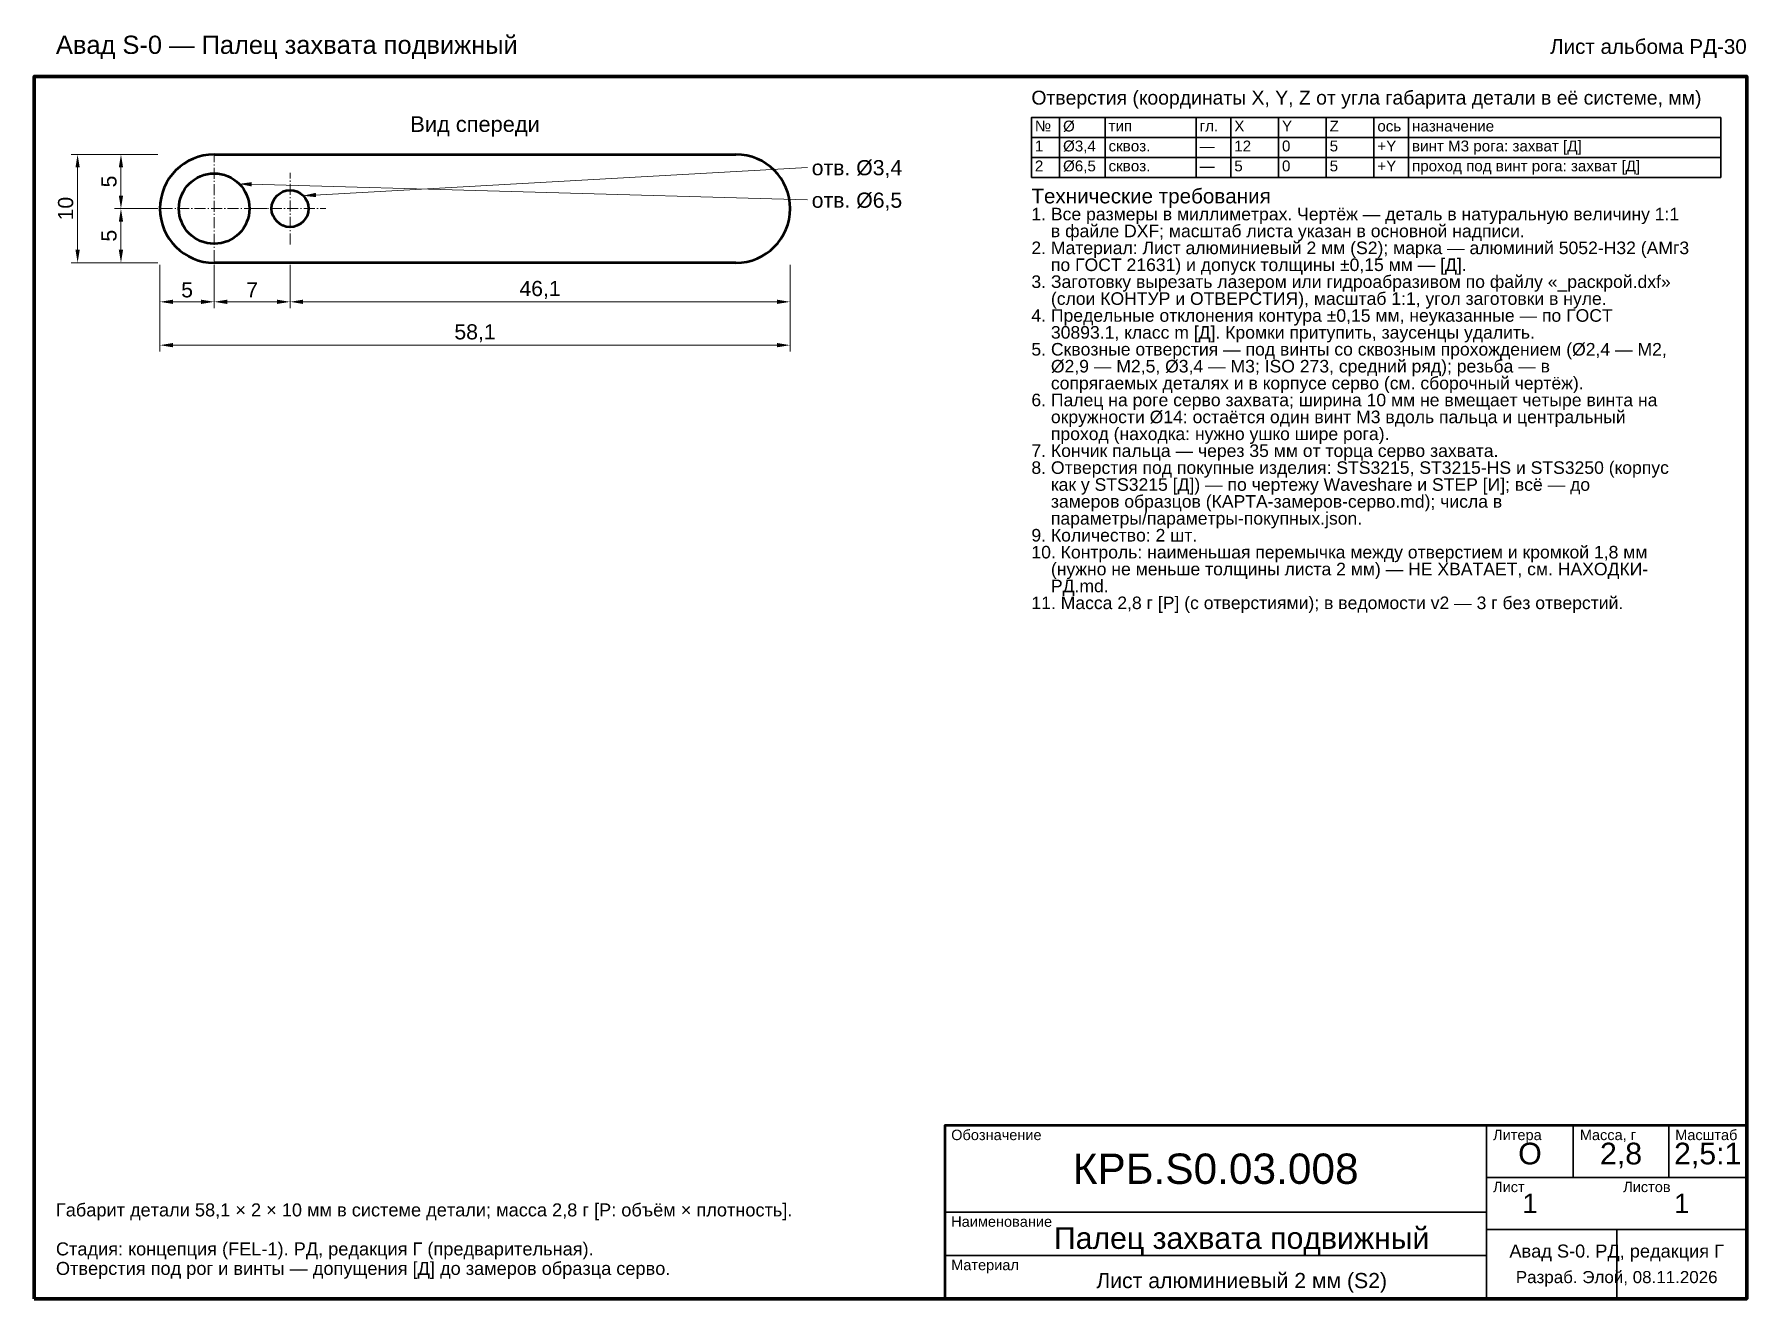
# Model space of a CAD drawing. Header units: millimetres. Extents: x 8 to 166, y 2 to 119.
import ezdxf
from ezdxf.enums import TextEntityAlignment as Align

# ---------------------------------------------------------------- set-up
doc = ezdxf.new("R2010")
doc.units = ezdxf.units.MM
doc.header["$LTSCALE"] = 0.4
doc.linetypes.add('DASHDOT', pattern=[3.556, 2.54, -0.508, 0, -0.508])
for name, color, linetype, lineweight in [('КОНТУР', 7, 'Continuous', 50), ('ОСИ', 1, 'DASHDOT', 18), ('РАЗМЕРЫ', 5, 'Continuous', 18), ('РАМКА', 7, 'Continuous', 70), ('ТАБЛИЦА', 7, 'Continuous', 35), ('ТЕКСТ', 7, 'Continuous', 25)]:
    doc.layers.add(name, color=color, linetype=linetype, lineweight=lineweight)
doc.styles.add('GOST', font='arial.ttf')
doc.dimstyles.new('GOST', dxfattribs={"dimtxt": 1.4, "dimasz": 1.2, "dimexe": 0.6, "dimexo": 0.2, "dimgap": 0.4, "dimtad": 1, "dimdec": 1, "dimtxsty": 'GOST', "dimcen": 2.5, "dimclrd": 5, "dimclre": 5, "dimclrt": 5, "dimazin": 3, "dimtfac": 1, "dimtmove": 0, "dimatfit": 3, "dimlwd": 18, "dimlwe": 18})

msp = doc.modelspace()

# ---------------------------------------------------------------- linework, layer by layer
at = {"layer": 'КОНТУР'}
for p, q in [((24.6, 107.6), (72.74, 107.6)), ((72.74, 97.6), (24.6, 97.6))]:
    msp.add_line(p, q, dxfattribs=at)
for centre, radius in [((24.6, 102.6), 3.25), ((31.6, 102.6), 1.7)]:
    msp.add_circle(centre, radius, dxfattribs=at)
for centre, start, end in [((24.6, 102.6), 90, 270), ((72.74, 102.6), 270, 90)]:
    msp.add_arc(centre, 5, start, end, dxfattribs=at)
at = {"layer": 'ОСИ'}
for p, q in [((24.6, 97.75), (24.6, 107.45)), ((31.6, 99.3), (31.6, 105.9)), ((19.75, 102.6), (29.45, 102.6)), ((28.3, 102.6), (34.9, 102.6))]:
    msp.add_line(p, q, dxfattribs=at)
at = {"layer": 'РАМКА', "lineweight": 70}
msp.add_lwpolyline([(8, 2), (166, 2), (166, 114.8), (8, 114.8), (8, 2)], dxfattribs=at)
at = {"layer": 'ТАБЛИЦА'}
for p, q in [((102.6, 111), (102.6, 105.48)), ((106.8, 111), (106.8, 105.48)), ((115.2, 111), (115.2, 105.48)), ((118.4, 111), (118.4, 105.48)), ((122.8, 111), (122.8, 105.48)), ((127.2, 111), (127.2, 105.48)), ((131.6, 111), (131.6, 105.48)), ((134.8, 111), (134.8, 105.48)), ((100, 109.16), (163.6, 109.16)), ((100, 107.32), (163.6, 107.32)), ((142, 2), (142, 18)), ((150, 13.2), (150, 18)), ((158.8, 13.2), (158.8, 18)), ((142, 13.2), (166, 13.2)), ((92, 10), (142, 10)), ((142, 8.4), (166, 8.4)), ((154, 2), (154, 8.4)), ((92, 6), (142, 6))]:
    msp.add_line(p, q, dxfattribs=at)
at = {"layer": 'ТАБЛИЦА', "lineweight": 35}
msp.add_lwpolyline([(100, 105.48), (163.6, 105.48), (163.6, 111), (100, 111), (100, 105.48)], dxfattribs=at)
at = {"layer": 'ТАБЛИЦА', "lineweight": 50}
msp.add_lwpolyline([(92, 2), (166, 2), (166, 18), (92, 18), (92, 2)], dxfattribs=at)

# ---------------------------------------------------------------- texts
at = {"layer": 'ТЕКСТ', "style": 'GOST'}
for s, height, p in [('Авад S-0 — Палец захвата подвижный', 1.68, (10, 116.88)), ('Отверстия (координаты X, Y, Z от угла габарита детали в её системе, мм)', 1.28, (100, 112.2)), ('№', 1, (100.32, 109.72)), ('Ø', 1, (102.92, 109.72)), ('X', 1, (118.72, 109.72)), ('Y', 1, (123.12, 109.72)), ('Z', 1, (127.52, 109.72)), ('тип', 1, (107.12, 109.72)), ('гл.', 1, (115.52, 109.72)), ('ось', 1, (131.92, 109.72)), ('назначение', 1, (135.12, 109.72)), ('1', 1, (100.32, 107.88)), ('Ø3,4', 1, (102.92, 107.88)), ('сквоз.', 1, (107.12, 107.88)), ('—', 1, (115.52, 107.88)), ('12', 1, (118.72, 107.88)), ('0', 1, (123.12, 107.88)), ('5', 1, (127.52, 107.88)), ('+Y', 1, (131.92, 107.88)), ('винт M3 рога: захват [Д]', 1, (135.12, 107.88)), ('отв. Ø3,4', 1.4, (79.73, 105.68)), ('2', 1, (100.32, 106.04)), ('Ø6,5', 1, (102.92, 106.04)), ('сквоз.', 1, (107.12, 106.04)), ('—', 1, (115.52, 106.04)), ('5', 1, (118.72, 106.04)), ('0', 1, (123.12, 106.04)), ('5', 1, (127.52, 106.04)), ('+Y', 1, (131.92, 106.04)), ('проход под винт рога: захват [Д]', 1, (135.12, 106.04)), ('Технические требования', 1.36, (100, 103.08)), ('отв. Ø6,5', 1.4, (79.73, 102.68)), ('1. Все размеры в миллиметрах. Чертёж — деталь в натуральную величину 1:1', 1.16, (100, 101.52)), ('    в файле DXF; масштаб листа указан в основной надписи.', 1.16, (100, 99.96)), ('2. Материал: Лист алюминиевый 2 мм (S2); марка — алюминий 5052-H32 (АМг3', 1.16, (100, 98.4)), ('    по ГОСТ 21631) и допуск толщины ±0,15 мм — [Д].', 1.16, (100, 96.84)), ('3. Заготовку вырезать лазером или гидроабразивом по файлу «_раскрой.dxf»', 1.16, (100, 95.28)), ('    (слои КОНТУР и ОТВЕРСТИЯ), масштаб 1:1, угол заготовки в нуле.', 1.16, (100, 93.72)), ('4. Предельные отклонения контура ±0,15 мм, неуказанные — по ГОСТ', 1.16, (100, 92.16)), ('    30893.1, класс m [Д]. Кромки притупить, заусенцы удалить.', 1.16, (100, 90.6)), ('5. Сквозные отверстия — под винты со сквозным прохождением (Ø2,4 — M2,', 1.16, (100, 89.04)), ('    Ø2,9 — M2,5, Ø3,4 — M3; ISO 273, средний ряд); резьба — в', 1.16, (100, 87.48)), ('    сопрягаемых деталях и в корпусе серво (см. сборочный чертёж).', 1.16, (100, 85.92)), ('6. Палец на роге серво захвата; ширина 10 мм не вмещает четыре винта на', 1.16, (100, 84.36)), ('    окружности Ø14: остаётся один винт M3 вдоль пальца и центральный', 1.16, (100, 82.8)), ('    проход (находка: нужно ушко шире рога).', 1.16, (100, 81.24)), ('7. Кончик пальца — через 35 мм от торца серво захвата.', 1.16, (100, 79.68)), ('8. Отверстия под покупные изделия: STS3215, ST3215-HS и STS3250 (корпус', 1.16, (100, 78.12)), ('    как у STS3215 [Д]) — по чертежу Waveshare и STEP [И]; всё — до', 1.16, (100, 76.56)), ('    замеров образцов (КАРТА-замеров-серво.md); числа в', 1.16, (100, 75)), ('    параметры/параметры-покупных.json.', 1.16, (100, 73.44)), ('9. Количество: 2 шт.', 1.16, (100, 71.88)), ('10. Контроль: наименьшая перемычка между отверстием и кромкой 1,8 мм', 1.16, (100, 70.32)), ('    (нужно не меньше толщины листа 2 мм) — НЕ ХВАТАЕТ, см. НАХОДКИ-', 1.16, (100, 68.76)), ('    РД.md.', 1.16, (100, 67.2)), ('11. Масса 2,8 г [Р] (с отверстиями); в ведомости v2 — 3 г без отверстий.', 1.16, (100, 65.64)), ('Обозначение', 0.96, (92.6, 16.64)), ('Литера', 0.96, (142.6, 16.64)), ('Масса, г', 0.96, (150.6, 16.64)), ('Масштаб', 0.96, (159.4, 16.64)), ('Лист', 0.96, (142.6, 11.84)), ('Листов', 0.96, (154.6, 11.84)), ('Габарит детали 58,1 × 2 × 10 мм в системе детали; масса 2,8 г [Р: объём × плотность].', 1.2, (10, 9.6)), ('Наименование', 0.96, (92.6, 8.64)), ('Стадия: концепция (FEL-1). РД, редакция Г (предварительная).', 1.2, (10, 6)), ('Отверстия под рог и винты — допущения [Д] до замеров образца серво.', 1.2, (10, 4.2)), ('Материал', 0.96, (92.6, 4.64))]:
    msp.add_text(s, height=height, dxfattribs=at).set_placement(p)
msp.add_text('Лист альбома РД-30', height=1.36, dxfattribs=at).set_placement((166, 116.88), align=Align.RIGHT)
for s, height, p in [('Вид спереди', 1.44, (48.67, 110.4)), ('О', 2, (146, 15.4)), ('2,8', 2, (154.4, 15.4)), ('2,5:1', 2, (162.4, 15.4)), ('КРБ.S0.03.008', 2.8, (117, 14)), ('1', 1.8, (146, 10.8)), ('1', 1.8, (160, 10.8)), ('Палец захвата подвижный', 1.9949, (119.4, 7.6)), ('Авад S-0. РД, редакция Г', 1.2, (154, 6.4)), ('Лист алюминиевый 2 мм (S2)', 1.4, (119.4, 3.68)), ('Разраб. Элой, 08.11.2026', 1.12, (154, 4))]:
    msp.add_text(s, height=height, dxfattribs=at).set_placement(p, align=Align.MIDDLE_CENTER)

# ---------------------------------------------------------------- dimensions: what is measured, and where the dimension line sits
at = {"layer": 'РАЗМЕРЫ'}
for base, p1, p2 in [((12, 97.6), (19.6, 97.6), (19.6, 107.6)), ((16, 102.6), (19.6, 102.6), (19.6, 107.6)), ((16, 97.6), (19.6, 97.6), (19.6, 102.6))]:
    msp.add_linear_dim(base=base, p1=p1, p2=p2, angle=90, dimstyle='GOST', dxfattribs=at).render()
for base, p1, p2 in [((19.6, 94), (19.6, 97.6), (24.6, 97.6)), ((19.6, 90), (19.6, 97.6), (77.73, 97.6)), ((24.6, 94), (24.6, 97.6), (31.6, 97.6)), ((31.6, 94), (31.6, 97.6), (77.73, 97.6))]:
    msp.add_linear_dim(base=base, p1=p1, p2=p2, dimstyle='GOST', dxfattribs=at).render()

# ---------------------------------------------------------------- leaders
for points in [[(32.79, 103.79), (79.33, 106.4)], [(26.87, 104.88), (79.33, 103.4)]]:
    msp.add_leader(points, dimstyle='GOST', dxfattribs=at)

doc.saveas('drawing.dxf')
